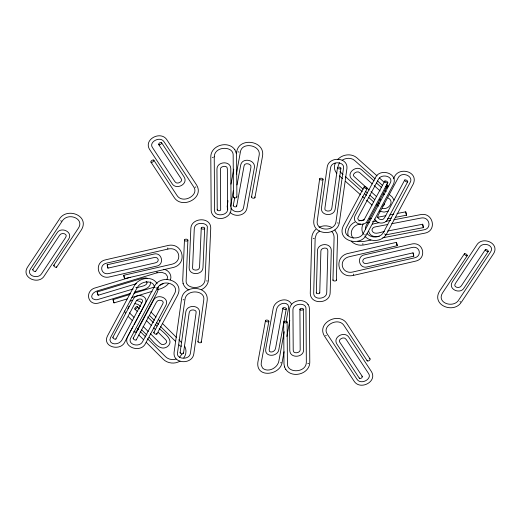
<?xml version="1.0" encoding="UTF-8"?>
<svg xmlns="http://www.w3.org/2000/svg" width="521" height="521" viewBox="0 0 521 521"><rect width="100%" height="100%" fill="white"/><g stroke="black" fill="none" stroke-linecap="round" stroke-linejoin="round"><path stroke-width="0.78" d="M316.332 292.952L317.452 250.94C317.445 242.89 331.382 242.219 331.291 250.621L330.164 292.685C330.04 303.938 310.496 305.124 310.262 293.356L311.747 237.863C311.91 234.619 313.388 231.565 315.798 229.377M319.764 292.835L320.884 251.044C320.513 247.775 328.399 246.426 327.846 250.92L326.732 292.6C326.993 299.041 313.414 300.897 313.701 293.043L315.172 237.954L316.488 233.831L319.594 230.927M332.952 280.246L334.098 237.322C333.948 234.743 333.297 232.965 331.564 231.454M336.384 280.129L337.536 237.009L337.178 234.053L334.873 230.002M184.467 239.927L182.715 280.611L183.138 283.613M187.886 240.318A1.732 0.97 2.5 0 1 185.098 240.845A1.732 0.97 2.5 0 1 185.548 239.204A1.732 0.97 2.5 0 1 187.886 240.318L186.147 280.558C185.027 289.396 204.44 290.607 205.092 279.425L207.325 227.775C208.563 222.571 194.626 220.943 194.274 228.719L192.581 267.801C191.65 270.568 199.497 271.395 199.563 267.169L201.256 227.983M204.675 228.367A1.732 0.97 2.5 0 1 201.887 228.901A1.732 0.97 2.5 0 1 202.337 227.254A1.732 0.97 2.5 0 1 204.675 228.367L202.975 267.755C202.461 275.433 188.817 275.707 189.156 267.579L190.862 228.146C191.65 217.504 210.679 216.58 210.751 227.983L208.498 279.998C208.172 284.192 205.294 287.716 201.647 289.591M365.377 229.559L365.436 227.573L366.263 225.287L386.999 186.505A1.732 0.736 28.1 0 0 386.276 185.287M147.482 278.305L145.795 277.914L142.546 278.207L97.153 291.955L97.232 292.489L98.163 295.257L136.489 283.658M98.163 295.257L97.153 291.955M130.048 294.424L113.011 299.66L114.027 302.89L127.228 298.891M114.027 302.89L113.018 299.582M180.11 352.639L185.815 311.903C186.876 304.134 200.65 304.792 199.523 313.121L193.812 353.902C192.295 364.733 172.946 364.257 174.06 352.554L181.595 298.754C183.366 284.544 208.817 285.026 207.195 300.383L201.34 342.193M183.509 353.245L189.182 312.717C189.631 308.439 197.27 309.552 196.104 312.685L190.445 353.108C189.572 360.48 176.228 359.399 177.485 352.978L184.962 299.562C186.088 288.803 205.528 289.878 203.77 299.959L197.947 341.581M319.66 178.807L313.805 220.617C312.183 235.974 337.634 236.456 339.405 222.246L346.94 168.446C348.054 156.743 328.705 156.267 327.188 167.098L321.477 207.879C320.35 216.208 334.124 216.866 335.185 209.097L340.89 168.361A1.732 0.866 8 0 0 338.559 167.182A1.732 0.866 8 0 0 338.122 168.635A1.732 0.866 8 0 0 340.89 168.361M323.053 179.419A1.732 0.866 8 0 1 320.291 179.693A1.732 0.866 8 0 1 320.721 178.234A1.732 0.866 8 0 1 323.053 179.419L317.23 221.041C315.472 231.122 334.912 232.197 336.038 221.438L343.515 168.023C344.772 161.601 331.428 160.52 330.555 167.892L324.896 208.315C323.73 211.448 331.369 212.561 331.818 208.283L337.491 167.755M214.255 156.828C214.365 145.88 233.883 145.574 233.167 155.577L233.454 197.133M227.957 200.715L227.169 206.752L227.781 209.214M230.992 184.147L233.74 169.149M236.625 153.369C236.983 136.782 265.189 139.823 262.558 155.948L254.919 197.654M233.284 190.816L230.608 206.407M236.345 174.118L240.422 151.858C241.965 141.36 261.418 145.196 259.126 155.486L251.526 196.997M233.265 205.632L234.724 197.667M237.055 184.916L240.702 165.001C242.369 157.023 255.909 159.823 254.359 167.795L246.908 208.472C245.345 215.863 234.756 217.531 229.989 212.262M236.658 206.29L244.062 165.873C244.31 162.077 252.157 163.705 250.933 167.313L243.548 207.625C242.858 213.109 232.907 213.122 231.011 207.899M265.495 320.571L257.862 362.264C255.798 378.598 280.624 375.289 282.167 362.115L284.069 351.708M268.856 321.346A1.732 0.86 10.4 0 1 266.068 321.47A1.732 0.86 10.4 0 1 266.602 320.063A1.732 0.86 10.4 0 1 268.856 321.346L261.275 362.636L261.184 364.921L262.519 368.015C267.748 372.984 277.504 368.23 278.839 361.17L284.225 331.734M282.91 308.139L275.511 348.569C274.958 351.369 271.154 353.127 269.403 351.284L269.168 349.435L276.527 309.331C277.543 304.44 284.251 301.288 287.794 304.655L288.627 306.654L288.595 307.872L286.12 321.398M286.27 308.914A1.732 0.86 10.4 0 1 283.489 309.038A1.732 0.86 10.4 0 1 284.017 307.631A1.732 0.86 10.4 0 1 286.27 308.914L278.839 349.526C277.973 356.983 264.297 357.621 265.756 349.044L273.199 308.393C274.547 300.389 287.566 296.071 291.539 304.225M286.856 336.494L289.787 320.487M127.873 308.816L128.954 306.179M405.748 211.832L406.439 215.206L405.748 211.832L397.009 213.525M422.668 224.232L423.358 227.612L422.668 224.232L387.591 231.024M337.901 166.583L339.477 162.676M166.922 279.601L167.462 277.66L167.3 276.104L165.502 273.668L161.744 272.34L156.99 272.848M170.452 279.757C172.256 275.127 168.478 269.904 163.757 269.272M145.828 302.297C147.625 294.795 135.838 293.206 133.148 299.393L112.862 337.341M363.15 223.776C361.489 227.013 361.398 231.181 363.443 234.255M145.437 303.294L137.98 317.374M335.211 163.203C333.896 166.512 334.195 170.725 336.82 173.337M137.16 287.755L110.537 337.549L109.911 339.946L110.836 342.238C113.37 345.195 120.006 343.925 122.018 339.9L142.161 302.219L142.591 300.943L142.194 299.822C141.113 298.292 137.121 298.891 136.079 301.249L115.883 339.021M132.998 326.687L124.955 341.737C120.787 351.74 101.992 347.136 107.437 336.025L134.223 285.912C138.352 277.823 152.353 275.114 157.16 283.821M134.144 324.537L137.212 318.806M157.414 288.159L130.804 337.934C126.896 344.726 139.68 347.891 142.585 341.633L162.721 303.971C165.287 300.356 158.078 298.709 156.469 302.089L136.281 339.848M136.105 332.027L156.925 293.082L158.026 290.106L158.182 287.045M133.187 338.337L153.474 300.389C156.717 293.069 169.905 297.621 165.906 305.319L145.587 343.319C141.048 353.479 122.337 347.585 127.612 336.599L154.411 286.472C160.546 273.388 184.779 280.233 177.707 295.062L156.88 334.02M153.78 332.509L174.515 293.727C180.123 283.88 162.265 278.318 157.44 288.133M364.12 186.98L343.293 225.938C336.221 240.767 360.454 247.612 366.589 234.528L393.388 184.401C398.663 173.415 379.952 167.521 375.413 177.681L355.094 215.681C351.095 223.379 364.283 227.931 367.526 220.611L387.813 182.663M367.22 188.491L346.485 227.273C340.695 237.504 359.464 242.298 363.586 232.841L390.196 183.066C394.104 176.274 381.32 173.109 378.415 179.367L358.279 217.029C355.713 220.644 362.922 222.291 364.531 218.911L384.719 181.152M393.778 178.775C396.872 165.912 419.008 170.777 413.329 183.887L386.53 234.014C382.342 241.692 370.398 242.727 364.785 236.137M404.693 180.058L384.505 217.824C382.57 221.679 375.81 218.651 378.096 215.434L398.233 177.772C401.626 171.025 413.843 175.987 410.216 182.37L383.606 232.145C380.564 238.221 370.88 238.54 366.992 233.473M407.709 181.744A1.732 0.736 28.1 0 1 405.091 181.008A1.732 0.736 28.1 0 1 405.807 179.953A1.732 0.736 28.1 0 1 407.709 181.744L387.422 219.699C384.778 224.518 376.722 224.134 374.677 218.989M182.076 353.922L179.393 357.465M183.77 357.934C186.297 354.586 186.752 349.891 184.681 346.211M32.693 269.618L56.835 233.206C60.664 226.107 73.461 231.78 68.655 239.132L44.48 275.589C39.114 285.436 20.925 277.973 27.366 267.429L59.257 219.334C66.493 206.713 90.055 215.473 81.432 229.8L56.646 267.169M35.649 271.369L59.674 235.14C61.615 231.936 68.427 233.857 65.6 237.53L41.634 273.668C38.157 279.647 25.92 275.791 30.426 269.012L62.097 221.262C67.723 211.845 84.936 218.481 78.365 228.211L53.696 265.417M464.354 253.831L439.568 291.2C431.049 305.182 453.869 314.222 461.385 302.108M467.304 255.583L442.635 292.789C435.973 303.196 453.791 308.686 458.851 299.77L490.574 251.988C495.08 245.209 482.843 241.353 479.366 247.332L455.4 283.47C452.573 287.143 459.385 289.064 461.326 285.86L485.351 249.631M488.307 251.382L464.165 287.794C460.336 294.893 447.539 289.22 452.345 281.868L476.52 245.411C481.886 235.564 500.075 243.027 493.634 253.571L461.743 301.666M137.284 287.579C140.201 281.887 149.455 279.907 153.389 284.29L154.639 287.058M168.596 283.483C165.854 286.941 161.673 288.654 157.511 289.722M337.803 159.419C342.473 154.301 351.323 153.096 356.755 157.72L377.035 175.857M163.125 283.756L159.7 285.423M342.199 160.234C345.918 157.635 351.525 157.622 354.567 160.403L375.153 178.814M354.866 222.096C349.891 224.44 346.752 230.21 348.126 235.648M180.038 361.086C174.913 364.309 167.664 363.554 163.301 359.327L146.212 342.317M181.38 346.178L181.757 345.983M195.889 186.941L195.062 187.26M326.322 335.459L325.488 335.778M319.086 227.254C322.877 225.365 327.435 225.372 331.271 227.13M388.399 211.057L384.088 212.119L379.392 211.2M372.437 224.147L378.878 222.701M130.107 301.047L132.536 300.298M176.065 359.086C172.386 360.298 168.198 359.321 165.652 356.794L147.508 338.735M130.204 277.315L95.962 287.69C83.927 290.347 87.502 307.051 99.713 302.727L130.504 293.401M156.743 272.893L97.121 290.946C94.308 292.027 92.184 293.492 91.676 296.364L92.087 297.927L92.985 298.865L95.356 299.718L97.101 299.725L133.096 289.012M136.984 287.833C140.195 286.198 146.394 286.524 147.241 282.701L146.193 281.535M134.353 292.235C139.381 290.054 150.953 290.028 150.589 281.933M133.917 293.258L154.815 286.928M131.885 297.484L152.073 291.369M167.593 249.136L106.772 263.092C98.462 264.609 101.081 275.726 109.195 273.453L155.219 262.89C159.954 262.017 158.775 256.41 154.105 257.556L107.964 268.146L107.58 266.518M107.964 268.146L107.189 264.779L153.539 254.144C162.038 251.48 164.994 265.098 156.17 266.218L109.775 276.866C97.564 280.187 93.337 262.135 105.809 259.771L167.02 245.723C183.092 241.132 188.635 264.831 172.112 267.735L124.539 278.65L123.764 275.283L171.149 264.407C183.385 262.154 179.862 246.01 167.827 249.11M396.839 243.978L396.461 242.35L348.888 253.265C332.665 256.026 337.615 279.49 353.551 275.322M397.035 244.824L397.236 245.717L349.852 256.592C337.458 258.917 341.281 275.173 353.407 271.864L414.228 257.908C422.538 256.391 419.919 245.274 411.805 247.547L365.781 258.11C361.046 258.983 362.225 264.59 366.895 263.444L413.036 252.854L413.518 254.919M413.609 255.336L413.791 256.15L367.461 266.856C358.962 269.52 356.006 255.902 364.83 254.782L411.225 244.134C423.436 240.813 427.663 258.865 415.191 261.229L353.98 275.277M358.845 220.904L364.407 219.829M369.181 218.905L371.564 218.449M377.132 217.368L385.872 215.674M389.851 214.906L393.824 214.138M360.532 224.089C353.258 224.33 348.334 232.802 353.225 238.175M366.862 222.864L369.239 222.402M372.404 221.79L376.357 221.028M387.442 218.879L391.395 218.117M395.354 217.348L406.439 215.206M385.976 221.327L390.704 220.409M393.856 219.803L420.675 214.613C432.912 211.962 437.542 230.718 424.862 233.154L363.482 245.026C359.054 245.782 354.378 244.427 351.187 241.23M387.748 224.492L375.022 226.954C372.919 227.189 371.701 229.357 372.053 230.582C373.902 235.805 380.864 231.747 384.4 231.637M391.72 223.724L421.144 218.032C429.271 216.261 432.437 228.406 423.964 229.82L382.805 237.784M379.242 236.143C375.153 237.713 369.636 236.026 368.686 231.35M385.547 234.925L423.358 227.612M370.932 240.077L363.02 241.607L357.862 241.36M213.187 157.401L212.308 157.355M308.653 363.45L307.768 363.404M207.365 280.956L206.485 280.891M281.366 362.824L280.558 362.759M314.143 238.436L313.264 238.357M382.297 208.517C389.382 209.859 394.71 201.021 387.95 197.921M338.259 223.053L337.4 222.91M183.985 299.803L183.125 299.666M136.346 300.33L139.895 301.503L141.784 302.929M134.939 303.6L138.143 304.479L140.579 306.602M239.08 152.099L238.227 151.826M234.834 149.716C228.367 140.175 210.797 145.144 210.797 156.814L211.168 210.543C211.292 212.894 212.516 215.101 214.365 216.528M214.196 216.43C220.123 221.308 230.966 217.237 231.083 209.253L230.796 168.53C230.51 160.312 216.782 161.373 216.951 169.279L217.237 209.956M308.067 304.524C303.157 297.12 289.578 300.845 289.494 309.832L289.78 350.555C290.067 358.774 303.795 357.712 303.626 349.806L303.339 309.129M285.742 369.369C292.209 378.91 309.78 373.948 309.78 362.271L309.409 308.543L309.083 306.537L307.97 304.323M136.619 287.657L135.896 287.345M365.468 234.978L364.726 234.606M156.658 288.113L155.909 287.735M385.253 234.326L384.498 233.896M460.655 302.017L459.958 301.581M61.419 221.138L60.723 220.702M188.98 290.021C186.166 288.719 183.985 286.329 183.034 283.378M379.418 177.993L384.192 182.265M386.575 184.395L387.767 185.463M377.569 180.982L382.414 185.313M374.065 180.859L361.965 170.035C356.533 164.616 345.801 173.089 351.695 179.003L363.176 189.273M376.488 183.027L381.326 187.352M384.954 190.601L386.165 191.682M389.194 194.392L392.215 197.094L394.15 200.181M372.359 183.972L359.764 172.705C357.165 169.853 351.141 174.809 354.176 176.58L369.207 190.028M374.156 185.58L380.154 190.946M383.15 193.63L384.355 194.704M371.011 191.643L376.423 196.482M379.425 199.172L380.63 200.246M365.592 191.435L367.403 193.057M369.825 195.219L374.658 199.55M378.285 202.793L379.49 203.874M343.046 174.509L339.926 171.676M345.449 176.658L362.258 191.695M364.661 193.845L366.458 195.453M368.861 197.602L373.668 201.901M376.67 204.584L378.467 206.199M339.386 175.877L342.414 178.579M345.436 181.282L360.552 194.808M362.362 196.43L364.179 198.052M366.595 200.214L372.04 205.085M150.908 312.007L156.04 317.113M158.319 319.386L160.025 321.086M162.311 323.359L176.56 337.543M178.84 339.809L181.692 342.649M149.768 315.746L154.359 320.317M156.652 322.597L158.377 324.316M160.67 326.602L175.597 341.45M179.042 344.882L180.312 346.185M137.31 306.648A1.732 0.671 -45.1 0 1 135.786 308.914A1.732 0.671 -45.1 0 1 135.095 307.963A1.732 0.671 -45.1 0 1 137.31 306.648L139.615 308.94M147.671 316.957L153.428 322.681M155.154 324.401L156.88 326.12M159.185 328.412C163.138 332.476 175.089 340.005 167.599 346.537C160.123 351.922 153.63 341.711 149.221 337.38M134.815 309.031L137.108 311.311M146.271 320.435L151.422 325.56M153.715 327.839L155.434 329.552M158.293 332.398L165.743 339.809C169.078 342.59 162.839 346.569 160.227 343.463L150.517 333.798M129.384 312.769L133.956 317.315M143.093 326.413L148.238 331.525M128.479 316.735L132.51 320.747M141.732 329.923L146.915 335.088M137.297 328.575L138.436 329.708M140.136 331.402L145.808 337.041M138.807 334.951L143.366 339.484M370.034 358.865L346.843 323.567C339.178 311.46 316.358 322.746 324.375 335.941L354.221 381.365C360.219 390.503 377.517 381.821 371.506 371.714L348.881 337.282C344.746 330.614 332.45 336.853 336.846 343.997L359.444 378.383M367.22 360.871L344.134 325.729C338.507 316.455 321.405 325.755 327.292 334.104L356.931 379.203C360.871 385.494 372.482 378.826 368.588 373.557L346.159 339.432C344.049 335.661 337.497 339.783 339.77 342.167L362.258 376.383M161.556 142.617L184.154 177.003C188.55 184.147 176.254 190.386 172.119 183.718L149.494 149.286C143.483 139.179 160.781 130.497 166.779 139.635L196.625 185.059C204.642 198.254 181.822 209.54 174.157 197.433L150.966 162.135M158.742 144.617L181.23 178.833C183.503 181.217 176.951 185.339 174.841 181.569L152.412 147.443C148.518 142.174 160.129 135.506 164.069 141.797L193.708 186.896C199.595 195.245 182.493 204.545 176.866 195.271L153.78 160.129M236.033 152.099L236.599 155.16L236.892 196.912M283.685 322.18L283.978 363.925L284.544 366.986M234.73 149.514L236.143 152.314M284.433 366.771L285.847 369.571M125.437 313.297L124.545 310.939M413.798 256.182L413.036 252.854M397.236 245.717L396.852 244.089M107.189 264.779L107.573 266.407M396.943 244.414L396.461 242.35M124.539 278.65L123.764 275.283M362.909 244.356L362.837 243.522M157.036 271.897L157.068 272.561M353.525 274.085L353.577 274.847M167.801 247.872L167.853 248.634M299.907 309.35L300.187 349.819C300.676 352.821 292.867 354.527 293.212 350.158L292.932 309.806C292.711 303.072 306.693 302.082 305.97 308.96L306.341 362.29C306.133 373.212 286.706 373.498 287.41 363.508L287.123 321.952M214.229 156.795L214.6 210.126C213.884 217.003 227.859 216.013 227.644 209.286L227.364 168.928C227.703 164.558 219.901 166.264 220.39 169.266L220.67 209.735A1.732 0.899 -0.4 0 1 218.475 210.712A1.732 0.899 -0.4 0 1 217.596 209.292M384.238 203.477A1.732 0.905 -48.2 0 1 384.12 204.844A1.732 0.905 -48.2 0 1 382.714 206.101M387.285 185.32A1.732 0.905 -48.2 0 1 387.754 186.642A1.732 0.905 -48.2 0 1 385.924 188.159M319.653 292.626A1.732 0.808 1.5 0 1 318.025 293.701A1.732 0.808 1.5 0 1 316.462 292.541M336.273 279.92A1.732 0.808 1.5 0 1 334.645 280.995A1.732 0.808 1.5 0 1 333.082 279.836M386.999 186.505A1.732 0.736 28.1 0 1 385.475 186.472M361.776 376.195A1.732 0.866 -33.3 0 1 361.431 378.038A1.732 0.866 -33.3 0 1 359.34 377.927M369.213 358.695A1.732 0.866 -33.3 0 1 370.079 359.523A1.732 0.866 -33.3 0 1 368.295 360.975A1.732 0.866 -33.3 0 1 367.123 360.408M136.183 339.392A1.732 0.736 28.1 0 1 134.522 339.816A1.732 0.736 28.1 0 1 133.5 338.083M156.574 333.29A1.732 0.736 28.1 0 1 156.274 334.306A1.732 0.736 28.1 0 1 154.086 333.238A1.732 0.736 28.1 0 1 154.385 332.222M183.19 352.561A1.732 0.866 8 0 1 182.949 353.713A1.732 0.866 8 0 1 180.631 353.453A1.732 0.866 8 0 1 180.468 352.255M201.021 341.509A1.732 0.866 8 0 1 200.787 342.655A1.732 0.866 8 0 1 198.468 342.395A1.732 0.866 8 0 1 198.299 341.203M236.3 205.6A1.732 0.86 10.4 0 1 236.143 206.752A1.732 0.86 10.4 0 1 233.831 206.459A1.732 0.86 10.4 0 1 233.59 205.254M254.561 196.964A1.732 0.86 10.4 0 1 254.404 198.11A1.732 0.86 10.4 0 1 252.092 197.817A1.732 0.86 10.4 0 1 251.851 196.619M236.781 196.684A1.732 0.899 -0.4 0 1 235.147 197.915A1.732 0.899 -0.4 0 1 233.584 196.671M115.936 338.832A1.732 0.736 28.1 0 1 113.773 338.683A1.732 0.736 28.1 0 1 113.272 337.146M136.105 331.61A1.732 0.736 28.1 0 1 135.538 332.229A1.732 0.736 28.1 0 1 133.806 331.564M35.643 271.161A1.732 0.684 33.5 0 1 33.787 271.057A1.732 0.684 33.5 0 1 32.986 269.39M56.548 266.713A1.732 0.684 33.5 0 1 55.74 267.325A1.732 0.684 33.5 0 1 53.793 265.879A1.732 0.684 33.5 0 1 54.601 265.261M485.65 250.373A1.732 0.684 33.5 0 0 488.21 251.532A1.732 0.684 33.5 0 0 486.634 249.618A1.732 0.684 33.5 0 0 485.65 250.373M464.647 254.574A1.732 0.684 33.5 0 0 467.207 255.726A1.732 0.684 33.5 0 0 465.631 253.818A1.732 0.684 33.5 0 0 464.647 254.574M385.019 181.881A1.732 0.736 28.1 0 0 387.709 182.819A1.732 0.736 28.1 0 0 386.068 181.015A1.732 0.736 28.1 0 0 385.019 181.881M364.426 187.71A1.732 0.736 28.1 0 0 367.11 188.654A1.732 0.736 28.1 0 0 365.475 186.844A1.732 0.736 28.1 0 0 364.426 187.71M300.545 309.949A1.732 0.899 -0.4 0 0 303.333 309.363A1.732 0.899 -0.4 0 0 300.988 308.412A1.732 0.899 -0.4 0 0 300.545 309.949M284.329 322.773A1.732 0.899 -0.4 0 0 287.11 322.186A1.732 0.899 -0.4 0 0 284.766 321.236A1.732 0.899 -0.4 0 0 284.329 322.773M159.563 144.786A1.732 0.866 -33.3 0 0 161.66 142.819A1.732 0.866 -33.3 0 0 159.224 143.242A1.732 0.866 -33.3 0 0 159.563 144.786M151.787 162.305A1.732 0.866 -33.3 0 0 153.877 160.338A1.732 0.866 -33.3 0 0 151.448 160.761A1.732 0.866 -33.3 0 0 151.787 162.305"/></g></svg>
